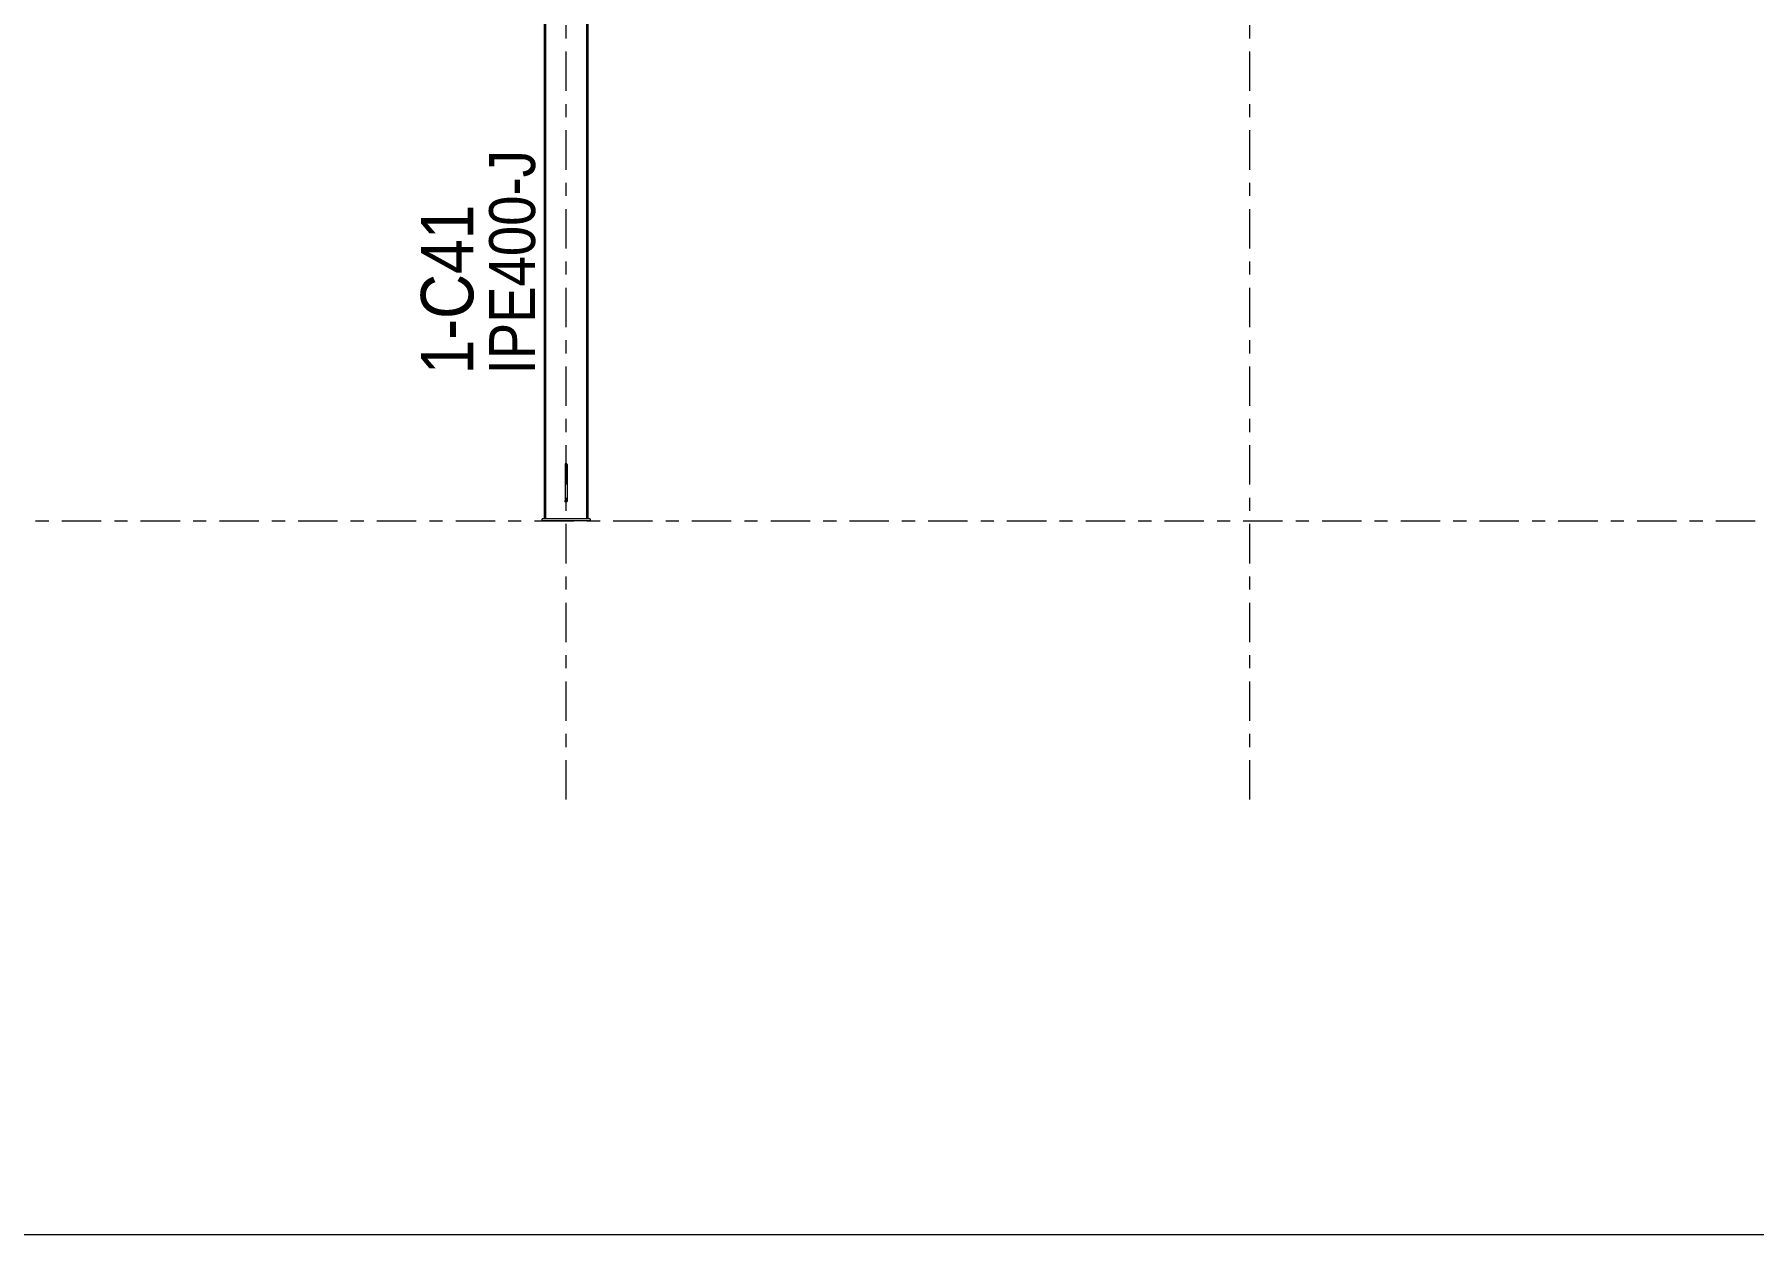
# Model space of a CAD drawing. Header units: millimetres. Extents: x -65 to 757, y -38 to 536.
# Drawn here: x 306.6 to 437.6, y -37.7 to 53.7 of the extents above; entities that cross this region are included whole.
import ezdxf

# ---------------------------------------------------------------- set-up
doc = ezdxf.new("R2010")
doc.units = ezdxf.units.MM
for name, pattern in [('XKITLINE00', [0]), ('XKITLINE02', [4, 2, -2]), ('XKITLINE03', [6, 3, -1, 1, -1])]:
    doc.linetypes.add(name, pattern=pattern)
for name, color, linetype, lineweight in [('DrawingSheet', 5, 'Continuous', 0), ('Part', 2, 'Continuous', 0), ('PartMark', 7, 'Continuous', 0), ('S-grid', 1, 'Continuous', 0)]:
    doc.layers.add(name, color=color, linetype=linetype, lineweight=lineweight)
doc.styles.add('ARIAL', font='ARIAL.TTF')

# ---------------------------------------------------------------- blocks, each defined once
blk = doc.blocks.new('*A115')
at = {"layer": 'Part'}
blk.add_hatch(color=3, dxfattribs=at).paths.add_polyline_path([(347.08, 21.05), (347.14, 21.02), (347.17, 20.95), (347.14, 20.87), (347.08, 20.84), (347.02, 20.87), (347, 20.95), (347.02, 21.02)], flags=17)
blk = doc.blocks.new('*A473')
at = {"layer": 'DrawingSheet', "color": 5, "linetype": 'XKITLINE00', "lineweight": 0}
blk.add_line((-62.82, -37.73), (757.18, -37.73), dxfattribs=at)
blk = doc.blocks.new('*A478')
at = {"layer": 'S-grid', "color": 1, "linetype": 'XKITLINE03', "lineweight": 0}
blk.add_line((56.67, 16.67), (579.17, 16.67), dxfattribs=at)
blk = doc.blocks.new('*A767')
at = {"layer": 'S-grid', "color": 1, "linetype": 'XKITLINE03', "lineweight": 0}
blk.add_line((399.17, -4.57), (399.17, 140.21), dxfattribs=at)
at = {"layer": 'S-grid', "color": 3, "style": 'ARIAL', "width": 0.85}
blk.add_text('T1', height=3, dxfattribs=at).set_placement((396.83, 141.21))
blk = doc.blocks.new('*A768')
at = {"layer": 'S-grid', "color": 1, "linetype": 'XKITLINE03', "lineweight": 0}
blk.add_line((347.08, -4.57), (347.08, 140.21), dxfattribs=at)
at = {"layer": 'S-grid', "color": 3, "style": 'ARIAL', "width": 0.85}
blk.add_text('T', height=3, dxfattribs=at).set_placement((345.86, 141.21))
blk = doc.blocks.new('*A815')
at = {"layer": 'Part', "color": 2, "linetype": 'XKITLINE00', "lineweight": 0}
for p, q in [((348.75, 114.36), (345.42, 114.36)), ((345.52, 114.36), (345.52, 113.34)), ((348.64, 114.36), (348.64, 113.34)), ((345.52, 113.26), (345.52, 65.37)), ((348.64, 113.26), (348.64, 65.37)), ((345.42, 103.03), (345.42, 16.83)), ((348.75, 103.03), (348.75, 16.83)), ((345.52, 65.29), (345.52, 16.83)), ((348.64, 65.29), (348.64, 16.83))]:
    blk.add_line(p, q, dxfattribs=at)
at = {"layer": 'Part', "color": 7, "linetype": 'XKITLINE02', "lineweight": 0}
for p, q in [((345.42, 114.36), (345.42, 103.03)), ((345.52, 114.36), (345.52, 113.26)), ((348.75, 114.36), (348.75, 103.03)), ((348.64, 113.34), (348.64, 113.26)), ((345.52, 65.37), (345.52, 65.29)), ((348.64, 65.37), (348.64, 65.29)), ((348.75, 16.83), (345.42, 16.83))]:
    blk.add_line(p, q, dxfattribs=at)
blk = doc.blocks.new('*A870')
at = {"layer": 'Part', "color": 2, "linetype": 'XKITLINE00', "lineweight": 0}
for p, q in [((347.02, 21.02), (347, 20.95)), ((347.08, 21.05), (347.02, 21.02)), ((347.14, 21.02), (347.08, 21.05)), ((347.17, 20.95), (347.14, 21.02)), ((347, 20.95), (347, 18.79)), ((347, 20.95), (347.02, 20.87)), ((347.02, 20.87), (347.08, 20.84)), ((347.08, 20.84), (347.14, 20.87)), ((347.14, 20.87), (347.17, 20.95)), ((347.17, 20.95), (347.17, 18.79))]:
    blk.add_line(p, q, dxfattribs=at)
at = {"layer": 'Part', "color": 7, "linetype": 'XKITLINE02', "lineweight": 0}
for p, q in [((347, 18.79), (347, 18.16)), ((347.17, 18.79), (347.17, 18.16)), ((347, 18.16), (347.02, 18.21)), ((347.02, 18.11), (347, 18.16)), ((347.02, 18.21), (347.08, 18.23)), ((347.08, 18.09), (347.02, 18.11)), ((347.08, 18.23), (347.14, 18.21)), ((347.14, 18.11), (347.08, 18.09)), ((347.14, 18.21), (347.17, 18.16)), ((347.17, 18.16), (347.14, 18.11))]:
    blk.add_line(p, q, dxfattribs=at)
blk = doc.blocks.new('*A871')
at = {"layer": 'Part', "color": 2, "linetype": 'XKITLINE00', "lineweight": 0}
for p, q in [((348.92, 16.83), (345.25, 16.83)), ((345.25, 16.67), (345.25, 16.83)), ((348.92, 16.67), (345.25, 16.67)), ((348.92, 16.83), (348.92, 16.67))]:
    blk.add_line(p, q, dxfattribs=at)
blk = doc.blocks.new('*A2074')
at = {"layer": 'PartMark', "color": 7, "style": 'ARIAL', "width": 0.85}
blk.add_text('IPE400-J', height=3.5, rotation=90.0002, dxfattribs=at).set_placement((344.72, 27.83))
at = {"layer": 'PartMark', "color": 3, "style": 'ARIAL', "width": 0.85}
blk.add_text('1-C41', height=4, rotation=90.0002, dxfattribs=at).set_placement((340.02, 27.83))

msp = doc.modelspace()

# ---------------------------------------------------------------- block references
at = {"lineweight": 0}
for name in ['*A473', '*A768', '*A767', '*A815', '*A2074', '*A115', '*A870', '*A478', '*A871']:
    msp.add_blockref(name, (0, 0), dxfattribs=at)

doc.saveas('drawing.dxf')
